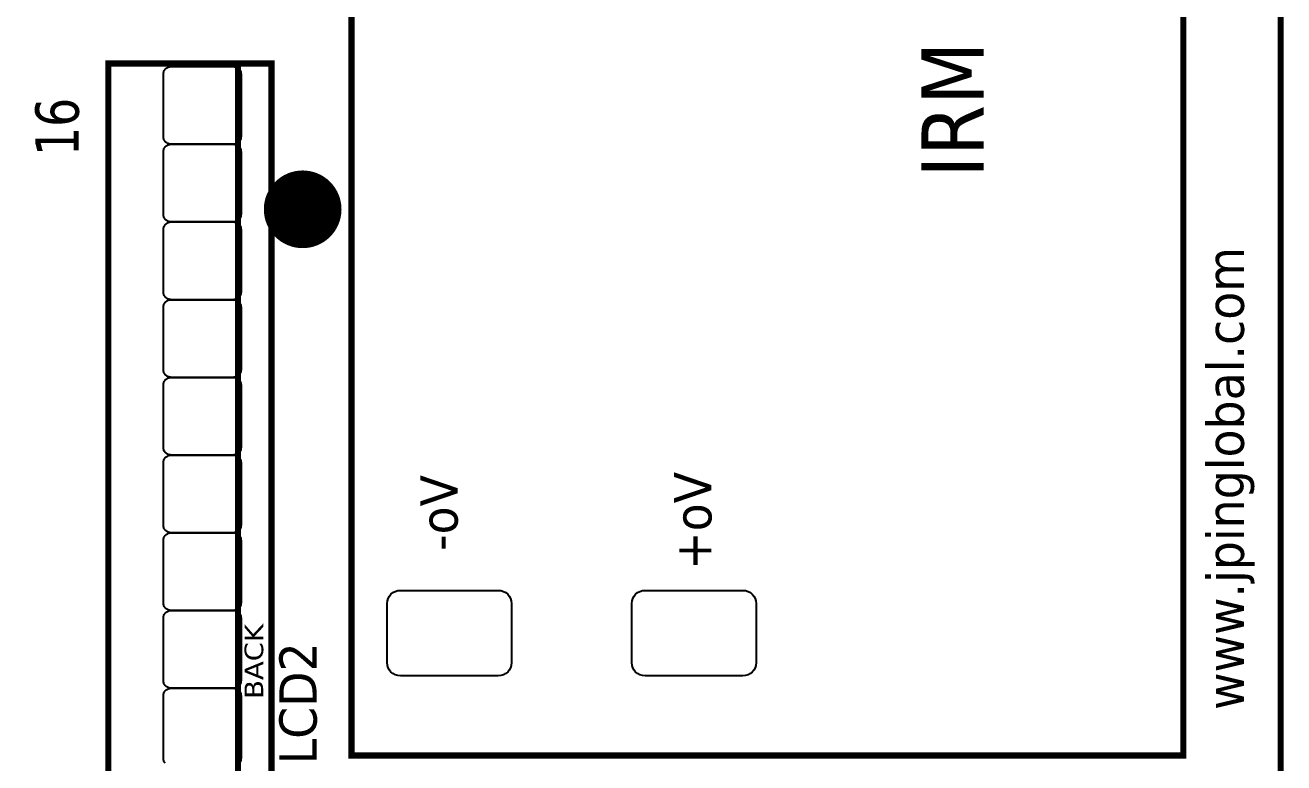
# Model space of a CAD drawing. Header units: millimetres. Extents: x 123.5 to 144.3, y 105.4 to 121.6.
# Drawn here: x 127.467 to 129.898, y 111.459 to 112.883 of the extents above; entities that cross this region are included whole.
import ezdxf

# ---------------------------------------------------------------- set-up
doc = ezdxf.new("R2010")
doc.units = ezdxf.units.MM
doc.layers.add('DESC', color=250, linetype='Continuous')
doc.styles.get("Standard").update_dxf_attribs({"font": 'tahoma.ttf'})

# ---------------------------------------------------------------- blocks, each defined once
blk = doc.blocks.new('EPAD')
at = {"const_width": 0.5}
blk.add_lwpolyline([(-0.25, 0, 1), (0.25, 0, 1)], format="xyb", close=True, dxfattribs=at)
blk = doc.blocks.new('DIELEC_CEGH')
at = {"const_width": 0.008}
for points in [[(130.0548, 110.4251), (134.9154, 110.4251), (134.9154, 114.4301), (130.0548, 114.4301), (130.0548, 110.4251)], [(130.0548, 110.4251), (134.9154, 110.4251), (134.9154, 114.4301), (130.0548, 114.4301), (130.0548, 110.4251)], [(130.0548, 110.4251), (134.9154, 110.4251), (134.9154, 114.4301), (130.0548, 114.4301), (130.0548, 110.4251)], [(131.2157, 111.7241), (132.8197, 111.7241), (132.8197, 111.9343), (131.2157, 111.9343), (131.2157, 111.7241)], [(131.2157, 111.7241), (132.8197, 111.7241), (132.8197, 111.9343), (131.2157, 111.9343), (131.2157, 111.7241)], [(131.2157, 111.7241), (132.8197, 111.7241), (132.8197, 111.9343), (131.2157, 111.9343), (131.2157, 111.7241)], [(131.2185, 111.7674), (132.8169, 111.7674)], [(131.2185, 111.7674), (132.8169, 111.7674)], [(131.2185, 111.7674), (132.8169, 111.7674)], [(131.9291, 110.5504), (133.9921, 110.5504), (133.9921, 111.6213), (131.9291, 111.6213), (131.9291, 110.5504)], [(131.9291, 110.5504), (133.9921, 110.5504), (133.9921, 111.6213), (131.9291, 111.6213), (131.9291, 110.5504)], [(131.9291, 110.5504), (133.9921, 110.5504), (133.9921, 111.6213), (131.9291, 111.6213), (131.9291, 110.5504)]]:
    blk.add_lwpolyline(points, dxfattribs=at)
blk.add_lwpolyline([(131.9193, 111.8612), (131.9201, 111.8617), (131.9209, 111.8622), (131.9218, 111.8627), (131.9227, 111.863), (131.9237, 111.8632), (131.9247, 111.8634), (131.9257, 111.8634), (131.9257, 111.8634), (132.0057, 111.8634), (132.0068, 111.8634), (132.0078, 111.8632), (132.0087, 111.863), (132.0097, 111.8627), (132.0105, 111.8622), (132.0114, 111.8617), (132.0121, 111.8612), (132.0128, 111.8605), (132.0135, 111.8598), (132.014, 111.8591), (132.0145, 111.8582), (132.015, 111.8574), (132.0153, 111.8564), (132.0155, 111.8555), (132.0157, 111.8545), (132.0157, 111.8534), (132.0157, 111.7734), (132.0157, 111.7724), (132.0155, 111.7714), (132.0153, 111.7704), (132.015, 111.7695), (132.0145, 111.7686), (132.014, 111.7678), (132.0135, 111.767), (132.0128, 111.7663), (132.0121, 111.7657), (132.0114, 111.7651), (132.0105, 111.7646), (132.0097, 111.7642), (132.0087, 111.7639), (132.0078, 111.7636), (132.0068, 111.7635), (132.0057, 111.7634), (131.9257, 111.7634), (131.9247, 111.7635), (131.9237, 111.7636), (131.9227, 111.7639), (131.9218, 111.7642), (131.9209, 111.7646), (131.9201, 111.7651), (131.9193, 111.7657)])
for points in [[(132.0257, 111.8634), (132.1057, 111.8634), (132.1068, 111.8634), (132.1078, 111.8632), (132.1087, 111.863), (132.1097, 111.8627), (132.1105, 111.8622), (132.1114, 111.8617), (132.1121, 111.8612), (132.1128, 111.8605), (132.1135, 111.8598), (132.114, 111.8591), (132.1145, 111.8582), (132.115, 111.8574), (132.1153, 111.8564), (132.1155, 111.8555), (132.1157, 111.8545), (132.1157, 111.8534), (132.1157, 111.7734), (132.1157, 111.7724), (132.1155, 111.7714), (132.1153, 111.7704), (132.115, 111.7695), (132.1145, 111.7686), (132.114, 111.7678), (132.1135, 111.767), (132.1128, 111.7663), (132.1121, 111.7657), (132.1114, 111.7651), (132.1105, 111.7646), (132.1097, 111.7642), (132.1087, 111.7639), (132.1078, 111.7636), (132.1068, 111.7635), (132.1057, 111.7634), (132.0257, 111.7634), (132.0247, 111.7635), (132.0237, 111.7636), (132.0227, 111.7639), (132.0218, 111.7642), (132.0209, 111.7646), (132.0201, 111.7651), (132.0193, 111.7657), (132.0186, 111.7663), (132.018, 111.767), (132.0174, 111.7678), (132.0169, 111.7686), (132.0165, 111.7695), (132.0162, 111.7704), (132.0159, 111.7714), (132.0158, 111.7724), (132.0157, 111.7734), (132.0157, 111.8534), (132.0158, 111.8545), (132.0159, 111.8555), (132.0162, 111.8564), (132.0165, 111.8574), (132.0169, 111.8582), (132.0174, 111.8591), (132.018, 111.8598), (132.0186, 111.8605), (132.0193, 111.8612), (132.0201, 111.8617), (132.0209, 111.8622), (132.0218, 111.8627), (132.0227, 111.863), (132.0237, 111.8632), (132.0247, 111.8634), (132.0257, 111.8634)], [(132.1257, 111.8634), (132.2057, 111.8634), (132.2068, 111.8634), (132.2078, 111.8632), (132.2087, 111.863), (132.2097, 111.8627), (132.2105, 111.8622), (132.2114, 111.8617), (132.2121, 111.8612), (132.2128, 111.8605), (132.2135, 111.8598), (132.214, 111.8591), (132.2145, 111.8582), (132.215, 111.8574), (132.2153, 111.8564), (132.2155, 111.8555), (132.2157, 111.8545), (132.2157, 111.8534), (132.2157, 111.7734), (132.2157, 111.7724), (132.2155, 111.7714), (132.2153, 111.7704), (132.215, 111.7695), (132.2145, 111.7686), (132.214, 111.7678), (132.2135, 111.767), (132.2128, 111.7663), (132.2121, 111.7657), (132.2114, 111.7651), (132.2105, 111.7646), (132.2097, 111.7642), (132.2087, 111.7639), (132.2078, 111.7636), (132.2068, 111.7635), (132.2057, 111.7634), (132.1257, 111.7634), (132.1247, 111.7635), (132.1237, 111.7636), (132.1227, 111.7639), (132.1218, 111.7642), (132.1209, 111.7646), (132.1201, 111.7651), (132.1193, 111.7657), (132.1186, 111.7663), (132.118, 111.767), (132.1174, 111.7678), (132.1169, 111.7686), (132.1165, 111.7695), (132.1162, 111.7704), (132.1159, 111.7714), (132.1158, 111.7724), (132.1157, 111.7734), (132.1157, 111.8534), (132.1158, 111.8545), (132.1159, 111.8555), (132.1162, 111.8564), (132.1165, 111.8574), (132.1169, 111.8582), (132.1174, 111.8591), (132.118, 111.8598), (132.1186, 111.8605), (132.1193, 111.8612), (132.1201, 111.8617), (132.1209, 111.8622), (132.1218, 111.8627), (132.1227, 111.863), (132.1237, 111.8632), (132.1247, 111.8634), (132.1257, 111.8634)], [(132.2257, 111.8634), (132.3057, 111.8634), (132.3068, 111.8634), (132.3078, 111.8632), (132.3087, 111.863), (132.3097, 111.8627), (132.3105, 111.8622), (132.3114, 111.8617), (132.3121, 111.8612), (132.3128, 111.8605), (132.3135, 111.8598), (132.314, 111.8591), (132.3145, 111.8582), (132.315, 111.8574), (132.3153, 111.8564), (132.3155, 111.8555), (132.3157, 111.8545), (132.3157, 111.8534), (132.3157, 111.7734), (132.3157, 111.7724), (132.3155, 111.7714), (132.3153, 111.7704), (132.315, 111.7695), (132.3145, 111.7686), (132.314, 111.7678), (132.3135, 111.767), (132.3128, 111.7663), (132.3121, 111.7657), (132.3114, 111.7651), (132.3105, 111.7646), (132.3097, 111.7642), (132.3087, 111.7639), (132.3078, 111.7636), (132.3068, 111.7635), (132.3057, 111.7634), (132.2257, 111.7634), (132.2247, 111.7635), (132.2237, 111.7636), (132.2227, 111.7639), (132.2218, 111.7642), (132.2209, 111.7646), (132.2201, 111.7651), (132.2193, 111.7657), (132.2186, 111.7663), (132.218, 111.767), (132.2174, 111.7678), (132.2169, 111.7686), (132.2165, 111.7695), (132.2162, 111.7704), (132.2159, 111.7714), (132.2158, 111.7724), (132.2157, 111.7734), (132.2157, 111.8534), (132.2158, 111.8545), (132.2159, 111.8555), (132.2162, 111.8564), (132.2165, 111.8574), (132.2169, 111.8582), (132.2174, 111.8591), (132.218, 111.8598), (132.2186, 111.8605), (132.2193, 111.8612), (132.2201, 111.8617), (132.2209, 111.8622), (132.2218, 111.8627), (132.2227, 111.863), (132.2237, 111.8632), (132.2247, 111.8634), (132.2257, 111.8634)], [(132.3257, 111.8634), (132.4057, 111.8634), (132.4068, 111.8634), (132.4078, 111.8632), (132.4087, 111.863), (132.4097, 111.8627), (132.4105, 111.8622), (132.4114, 111.8617), (132.4121, 111.8612), (132.4128, 111.8605), (132.4135, 111.8598), (132.414, 111.8591), (132.4145, 111.8582), (132.415, 111.8574), (132.4153, 111.8564), (132.4155, 111.8555), (132.4157, 111.8545), (132.4157, 111.8534), (132.4157, 111.7734), (132.4157, 111.7724), (132.4155, 111.7714), (132.4153, 111.7704), (132.415, 111.7695), (132.4145, 111.7686), (132.414, 111.7678), (132.4135, 111.767), (132.4128, 111.7663), (132.4121, 111.7657), (132.4114, 111.7651), (132.4105, 111.7646), (132.4097, 111.7642), (132.4087, 111.7639), (132.4078, 111.7636), (132.4068, 111.7635), (132.4057, 111.7634), (132.3257, 111.7634), (132.3247, 111.7635), (132.3237, 111.7636), (132.3227, 111.7639), (132.3218, 111.7642), (132.3209, 111.7646), (132.3201, 111.7651), (132.3193, 111.7657), (132.3186, 111.7663), (132.318, 111.767), (132.3174, 111.7678), (132.3169, 111.7686), (132.3165, 111.7695), (132.3162, 111.7704), (132.3159, 111.7714), (132.3158, 111.7724), (132.3157, 111.7734), (132.3157, 111.8534), (132.3158, 111.8545), (132.3159, 111.8555), (132.3162, 111.8564), (132.3165, 111.8574), (132.3169, 111.8582), (132.3174, 111.8591), (132.318, 111.8598), (132.3186, 111.8605), (132.3193, 111.8612), (132.3201, 111.8617), (132.3209, 111.8622), (132.3218, 111.8627), (132.3227, 111.863), (132.3237, 111.8632), (132.3247, 111.8634), (132.3257, 111.8634)], [(132.4257, 111.8634), (132.5057, 111.8634), (132.5068, 111.8634), (132.5078, 111.8632), (132.5087, 111.863), (132.5097, 111.8627), (132.5105, 111.8622), (132.5114, 111.8617), (132.5121, 111.8612), (132.5128, 111.8605), (132.5135, 111.8598), (132.514, 111.8591), (132.5145, 111.8582), (132.515, 111.8574), (132.5153, 111.8564), (132.5155, 111.8555), (132.5157, 111.8545), (132.5157, 111.8534), (132.5157, 111.7734), (132.5157, 111.7724), (132.5155, 111.7714), (132.5153, 111.7704), (132.515, 111.7695), (132.5145, 111.7686), (132.514, 111.7678), (132.5135, 111.767), (132.5128, 111.7663), (132.5121, 111.7657), (132.5114, 111.7651), (132.5105, 111.7646), (132.5097, 111.7642), (132.5087, 111.7639), (132.5078, 111.7636), (132.5068, 111.7635), (132.5057, 111.7634), (132.4257, 111.7634), (132.4247, 111.7635), (132.4237, 111.7636), (132.4227, 111.7639), (132.4218, 111.7642), (132.4209, 111.7646), (132.4201, 111.7651), (132.4193, 111.7657), (132.4186, 111.7663), (132.418, 111.767), (132.4174, 111.7678), (132.4169, 111.7686), (132.4165, 111.7695), (132.4162, 111.7704), (132.4159, 111.7714), (132.4158, 111.7724), (132.4157, 111.7734), (132.4157, 111.8534), (132.4158, 111.8545), (132.4159, 111.8555), (132.4162, 111.8564), (132.4165, 111.8574), (132.4169, 111.8582), (132.4174, 111.8591), (132.418, 111.8598), (132.4186, 111.8605), (132.4193, 111.8612), (132.4201, 111.8617), (132.4209, 111.8622), (132.4218, 111.8627), (132.4227, 111.863), (132.4237, 111.8632), (132.4247, 111.8634), (132.4257, 111.8634)], [(132.5257, 111.8634), (132.6057, 111.8634), (132.6068, 111.8634), (132.6078, 111.8632), (132.6087, 111.863), (132.6097, 111.8627), (132.6105, 111.8622), (132.6114, 111.8617), (132.6121, 111.8612), (132.6128, 111.8605), (132.6135, 111.8598), (132.614, 111.8591), (132.6145, 111.8582), (132.615, 111.8574), (132.6153, 111.8564), (132.6155, 111.8555), (132.6157, 111.8545), (132.6157, 111.8534), (132.6157, 111.7734), (132.6157, 111.7724), (132.6155, 111.7714), (132.6153, 111.7704), (132.615, 111.7695), (132.6145, 111.7686), (132.614, 111.7678), (132.6135, 111.767), (132.6128, 111.7663), (132.6121, 111.7657), (132.6114, 111.7651), (132.6105, 111.7646), (132.6097, 111.7642), (132.6087, 111.7639), (132.6078, 111.7636), (132.6068, 111.7635), (132.6057, 111.7634), (132.5257, 111.7634), (132.5247, 111.7635), (132.5237, 111.7636), (132.5227, 111.7639), (132.5218, 111.7642), (132.5209, 111.7646), (132.5201, 111.7651), (132.5193, 111.7657), (132.5186, 111.7663), (132.518, 111.767), (132.5174, 111.7678), (132.5169, 111.7686), (132.5165, 111.7695), (132.5162, 111.7704), (132.5159, 111.7714), (132.5158, 111.7724), (132.5157, 111.7734), (132.5157, 111.8534), (132.5158, 111.8545), (132.5159, 111.8555), (132.5162, 111.8564), (132.5165, 111.8574), (132.5169, 111.8582), (132.5174, 111.8591), (132.518, 111.8598), (132.5186, 111.8605), (132.5193, 111.8612), (132.5201, 111.8617), (132.5209, 111.8622), (132.5218, 111.8627), (132.5227, 111.863), (132.5237, 111.8632), (132.5247, 111.8634), (132.5257, 111.8634)], [(132.6257, 111.8634), (132.7057, 111.8634), (132.7068, 111.8634), (132.7078, 111.8632), (132.7087, 111.863), (132.7097, 111.8627), (132.7105, 111.8622), (132.7114, 111.8617), (132.7121, 111.8612), (132.7128, 111.8605), (132.7135, 111.8598), (132.714, 111.8591), (132.7145, 111.8582), (132.715, 111.8574), (132.7153, 111.8564), (132.7155, 111.8555), (132.7157, 111.8545), (132.7157, 111.8534), (132.7157, 111.7734), (132.7157, 111.7724), (132.7155, 111.7714), (132.7153, 111.7704), (132.715, 111.7695), (132.7145, 111.7686), (132.714, 111.7678), (132.7135, 111.767), (132.7128, 111.7663), (132.7121, 111.7657), (132.7114, 111.7651), (132.7105, 111.7646), (132.7097, 111.7642), (132.7087, 111.7639), (132.7078, 111.7636), (132.7068, 111.7635), (132.7057, 111.7634), (132.6257, 111.7634), (132.6247, 111.7635), (132.6237, 111.7636), (132.6227, 111.7639), (132.6218, 111.7642), (132.6209, 111.7646), (132.6201, 111.7651), (132.6193, 111.7657), (132.6186, 111.7663), (132.618, 111.767), (132.6174, 111.7678), (132.6169, 111.7686), (132.6165, 111.7695), (132.6162, 111.7704), (132.6159, 111.7714), (132.6158, 111.7724), (132.6157, 111.7734), (132.6157, 111.8534), (132.6158, 111.8545), (132.6159, 111.8555), (132.6162, 111.8564), (132.6165, 111.8574), (132.6169, 111.8582), (132.6174, 111.8591), (132.618, 111.8598), (132.6186, 111.8605), (132.6193, 111.8612), (132.6201, 111.8617), (132.6209, 111.8622), (132.6218, 111.8627), (132.6227, 111.863), (132.6237, 111.8632), (132.6247, 111.8634), (132.6257, 111.8634)], [(132.7257, 111.8634), (132.8057, 111.8634), (132.8068, 111.8634), (132.8078, 111.8632), (132.8087, 111.863), (132.8097, 111.8627), (132.8105, 111.8622), (132.8114, 111.8617), (132.8121, 111.8612), (132.8128, 111.8605), (132.8135, 111.8598), (132.814, 111.8591), (132.8145, 111.8582), (132.815, 111.8574), (132.8153, 111.8564), (132.8155, 111.8555), (132.8157, 111.8545), (132.8157, 111.8534), (132.8157, 111.7734), (132.8157, 111.7724), (132.8155, 111.7714), (132.8153, 111.7704), (132.815, 111.7695), (132.8145, 111.7686), (132.814, 111.7678), (132.8135, 111.767), (132.8128, 111.7663), (132.8121, 111.7657), (132.8114, 111.7651), (132.8105, 111.7646), (132.8097, 111.7642), (132.8087, 111.7639), (132.8078, 111.7636), (132.8068, 111.7635), (132.8057, 111.7634), (132.7257, 111.7634), (132.7247, 111.7635), (132.7237, 111.7636), (132.7227, 111.7639), (132.7218, 111.7642), (132.7209, 111.7646), (132.7201, 111.7651), (132.7193, 111.7657), (132.7186, 111.7663), (132.718, 111.767), (132.7174, 111.7678), (132.7169, 111.7686), (132.7165, 111.7695), (132.7162, 111.7704), (132.7159, 111.7714), (132.7158, 111.7724), (132.7157, 111.7734), (132.7157, 111.8534), (132.7158, 111.8545), (132.7159, 111.8555), (132.7162, 111.8564), (132.7165, 111.8574), (132.7169, 111.8582), (132.7174, 111.8591), (132.718, 111.8598), (132.7186, 111.8605), (132.7193, 111.8612), (132.7201, 111.8617), (132.7209, 111.8622), (132.7218, 111.8627), (132.7227, 111.863), (132.7237, 111.8632), (132.7247, 111.8634), (132.7257, 111.8634)], [(132.0486, 111.5753), (132.1246, 111.5753), (132.1281, 111.575), (132.1313, 111.574), (132.1342, 111.5725), (132.1367, 111.5704), (132.1387, 111.5679), (132.1403, 111.565), (132.1412, 111.5618), (132.1416, 111.5583), (132.1416, 111.4323), (132.1412, 111.4289), (132.1403, 111.4256), (132.1387, 111.4227), (132.1367, 111.4202), (132.1342, 111.4182), (132.1313, 111.4166), (132.1281, 111.4157), (132.1246, 111.4153), (132.0486, 111.4153), (132.0451, 111.4157), (132.0419, 111.4166), (132.039, 111.4182), (132.0365, 111.4202), (132.0344, 111.4227), (132.0329, 111.4256), (132.0319, 111.4289), (132.0316, 111.4323), (132.0316, 111.5583), (132.0319, 111.5618), (132.0329, 111.565), (132.0344, 111.5679), (132.0365, 111.5704), (132.039, 111.5725), (132.0419, 111.574), (132.0451, 111.575), (132.0486, 111.5753)], [(132.0486, 111.2604), (132.1246, 111.2604), (132.1281, 111.26), (132.1313, 111.2591), (132.1342, 111.2575), (132.1367, 111.2555), (132.1387, 111.2529), (132.1403, 111.2501), (132.1412, 111.2468), (132.1416, 111.2434), (132.1416, 111.1174), (132.1412, 111.1139), (132.1403, 111.1107), (132.1387, 111.1078), (132.1367, 111.1053), (132.1342, 111.1032), (132.1313, 111.1017), (132.1281, 111.1007), (132.1246, 111.1004), (132.0486, 111.1004), (132.0451, 111.1007), (132.0419, 111.1017), (132.039, 111.1032), (132.0365, 111.1053), (132.0344, 111.1078), (132.0329, 111.1107), (132.0319, 111.1139), (132.0316, 111.1174), (132.0316, 111.2434), (132.0319, 111.2468), (132.0329, 111.2501), (132.0344, 111.2529), (132.0365, 111.2555), (132.039, 111.2575), (132.0419, 111.2591), (132.0451, 111.26), (132.0486, 111.2604)]]:
    blk.add_lwpolyline(points, close=True)
at = {"xscale": 0.1, "yscale": 0.1}
blk.add_blockref('EPAD', (132.632, 111.6841), dxfattribs=at)
for s, height, width, p in [('16', 0.056, 0.892857, (132.7005, 111.9723)), ('16', 0.056, 0.892857, (132.7005, 111.9723)), ('16', 0.056, 0.892857, (132.7005, 111.9723)), ('BACK', 0.024, 1.25, (132.0019, 111.7349)), ('BACK', 0.024, 1.25, (132.0019, 111.7349)), ('BACK', 0.024, 1.25, (132.0019, 111.7349)), ('LCD2', 0.048, 1.041667, (131.9177, 111.6661)), ('LCD2', 0.048, 1.041667, (131.9177, 111.6661)), ('LCD2', 0.048, 1.041667, (131.9177, 111.6661)), ('www.jpinglobal.com', 0.048, 1.041667, (131.9877, 110.4725)), ('www.jpinglobal.com', 0.048, 1.041667, (131.9877, 110.4725)), ('www.jpinglobal.com', 0.048, 1.041667, (131.9877, 110.4725))]:
    blk.add_text(s, height=height, dxfattribs=dict(width=width)).set_placement(p)
at = {"text_generation_flag": 2, "width": 1.041667}
for s, p in [('Vo-', (132.29, 111.4846)), ('Vo-', (132.29, 111.4846)), ('Vo-', (132.29, 111.4846)), ('Vo+', (132.294, 111.1579)), ('Vo+', (132.294, 111.1579)), ('Vo+', (132.294, 111.1579))]:
    blk.add_text(s, height=0.048, dxfattribs=at).set_placement(p)
blk.add_text('IRM', height=0.08).set_placement((132.6729, 110.8075))
blk.add_text('IRM', height=0.08).set_placement((132.6729, 110.8075))
blk.add_text('IRM', height=0.08).set_placement((132.6729, 110.8075))

msp = doc.modelspace()

# ---------------------------------------------------------------- block references
at = {"layer": 'DESC', "xscale": 1.5, "yscale": 1.5, "zscale": 1.5, "rotation": 90}
msp.add_blockref('DIELEC_CEGH', (295.5293, -86.4208), dxfattribs=at)

doc.saveas('drawing.dxf')
